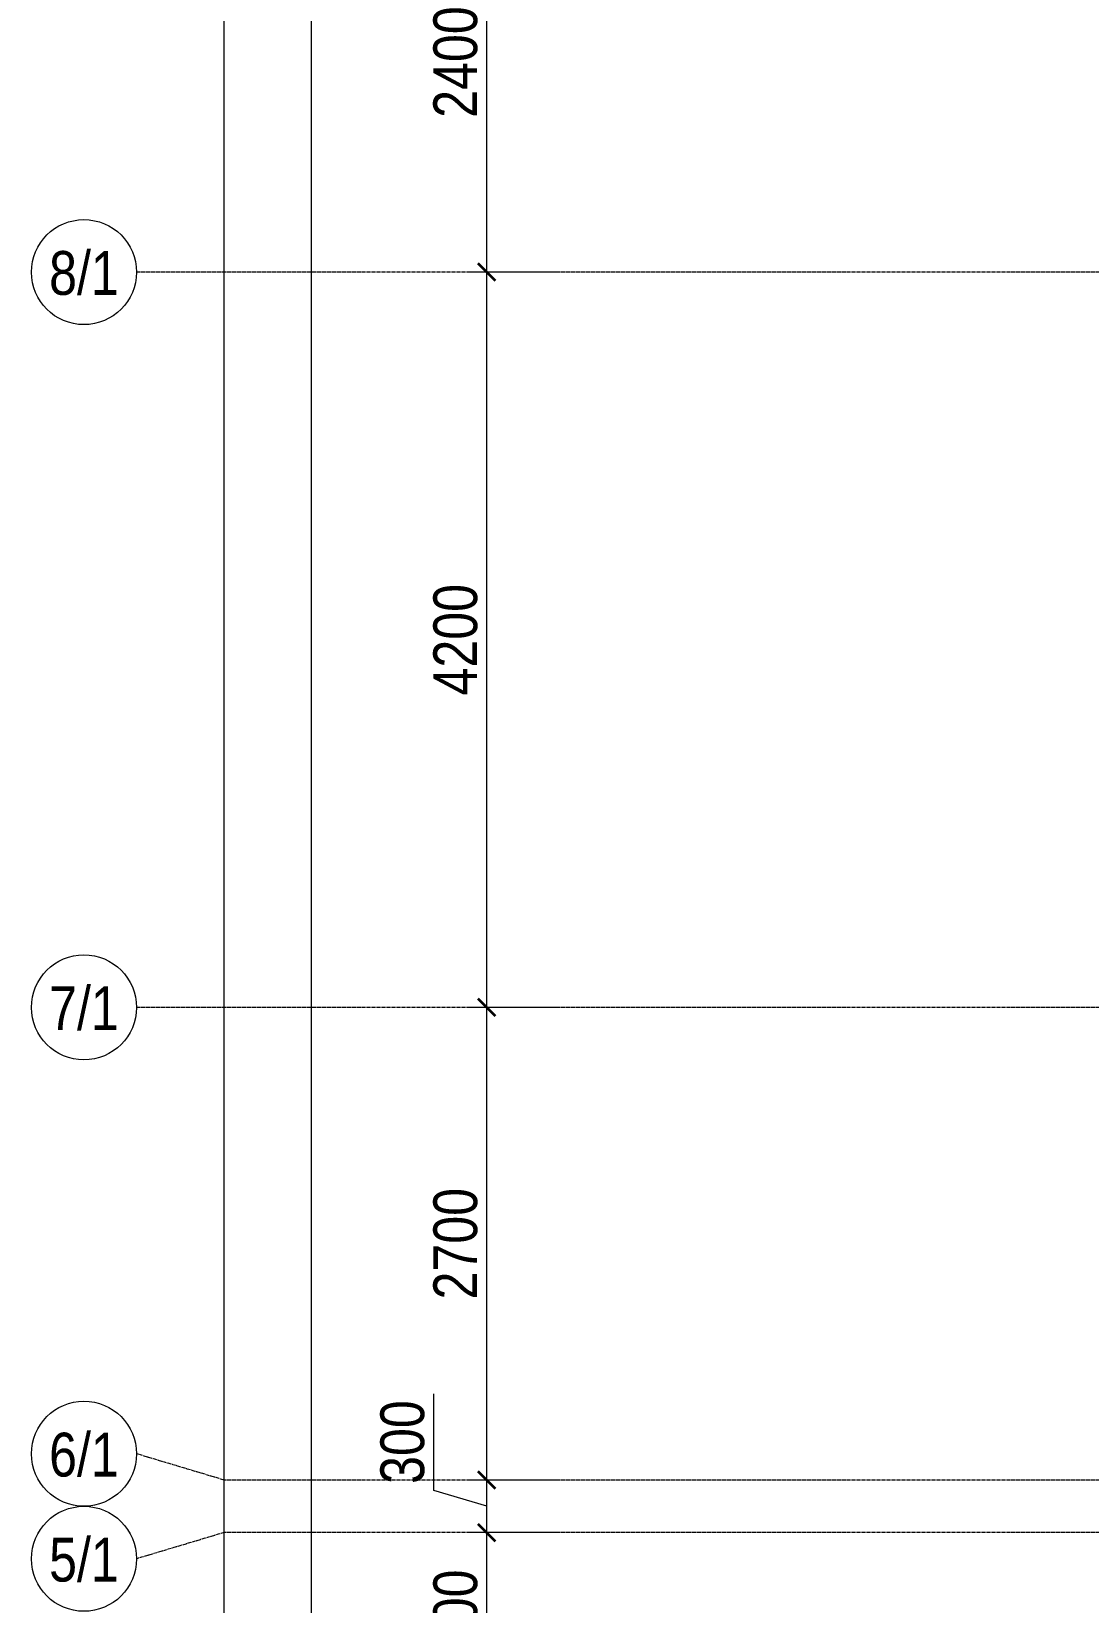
# Model space of a CAD drawing. Header units: millimetres. Extents: x -7155 to 483283, y -227682 to 148426.
# Drawn here: x -6555 to -518, y 26000 to 34975 of the extents above; entities that cross this region are included whole.
import ezdxf
from ezdxf.enums import TextEntityAlignment as Align

# ---------------------------------------------------------------- set-up
doc = ezdxf.new("R2010")
doc.units = ezdxf.units.MM
doc.linetypes.add('CENTER2', pattern=[28.575, 19.05, -3.175, 3.175, -3.175])
doc.layers.get('Defpoints').update_dxf_attribs({"color": 140})
doc.layers.add('АР_Оси_РД_100', color=7, linetype='Continuous', lineweight=0, true_color=0x525252)
doc.layers.add('РД_Оси_100', color=7, linetype='Continuous', lineweight=0, true_color=0x525252)
doc.layers.add('АР_Оси_РД_размер', color=8, linetype='Continuous', lineweight=0)
doc.styles.add('style1', font='ARIALN.TTF')
doc.styles.add('ккк', font='isocpeur.ttf', dxfattribs={"width": 0.85, "oblique": 15})
doc.dimstyles.new('Dim100_ареал', dxfattribs={"dimscale": 100, "dimtxt": 2.5, "dimasz": 1, "dimexe": 1, "dimexo": 1, "dimgap": 0.5, "dimtad": 1, "dimzin": 12, "dimdsep": 46, "dimtxsty": 'style1', "dimblk": 'ARCHTICK', "dimcen": 1, "dimdle": 1, "dimclrd": 256, "dimclre": 256, "dimaunit": 1, "dimadec": 0, "dimazin": 3, "dimtfac": 1, "dimtmove": 1, "dimatfit": 3, "dimldrblk": 'OPEN30', "dimfxl": 4, "dimfxlon": 1, "dimtolj": 1, "dimtzin": 0, "dimlwd": 9, "dimlwe": 9, "dimarcsym": 0})

# ---------------------------------------------------------------- blocks, each defined once
blk = doc.blocks.new('A-iden')
at = {"linetype": 'Continuous', "lineweight": 5}
blk.add_circle((0, -4), 3, dxfattribs=at)
at = {"color": 0, "linetype": 'Continuous', "lineweight": 20, "style": 'ккк', "width": 0.85}
blk.add_attdef('ID', text='', height=4, dxfattribs=at).set_placement((0.314, -3.853), align=Align.MIDDLE_CENTER)
blk = doc.blocks.new('_ArchTick')
at = {"color": 0, "linetype": 'ByBlock', "const_width": 0.15}
blk.add_lwpolyline([(-0.5, -0.5), (0.5, 0.5)], dxfattribs=at)
blk = doc.blocks.new('*D113')
at = {"layer": 'Defpoints', "color": 0, "lineweight": 50, "transparency": 16777216}
for p in [(-5455, 134700), (-2955, 134700), (-2955, 0)]:
    blk.add_point(p, dxfattribs=at)
at = {"layer": 'АР_Оси_РД_размер', "lineweight": 9, "transparency": 16777216}
for p, q in [((-5455, -100), (-5455, 134800)), ((-5055, 134700), (-5555, 134700)), ((-5055, 0), (-5555, 0))]:
    blk.add_line(p, q, dxfattribs=at)
at = {"layer": 'АР_Оси_РД_размер', "lineweight": 9, "transparency": 16777216, "xscale": 100, "yscale": 100, "zscale": 100}
for p, rotation in [((-5455, 134700), 90), ((-5455, 0), 270)]:
    blk.add_blockref('_ArchTick', p, dxfattribs=dict(at, rotation=rotation))
at = {"layer": 'АР_Оси_РД_размер', "color": 0, "transparency": 16777216, "insert": (-5632.6, 67350), "char_height": 250, "attachment_point": 5, "rotation": 90, "style": 'style1'}
blk.add_mtext('\\A1;134700', dxfattribs=at)
blk = doc.blocks.new('_Open30')
at = {"color": 0, "linetype": 'ByBlock', "lineweight": -2}
for p, q in [((-1, 0.268), (0, 0)), ((0, 0), (-1, -0.268)), ((0, 0), (-1, 0))]:
    blk.add_line(p, q, dxfattribs=at)
blk = doc.blocks.new('*D115')
at = {"layer": 'Defpoints', "color": 0, "lineweight": 50, "transparency": 16777216}
for p in [(-3955, 26400), (-2955, 26400), (-2955, 25500)]:
    blk.add_point(p, dxfattribs=at)
at = {"layer": 'АР_Оси_РД_размер', "lineweight": 9, "transparency": 16777216}
for p, q in [((-3955, 25400), (-3955, 26500)), ((-3555, 26400), (-4055, 26400)), ((-3555, 25500), (-4055, 25500))]:
    blk.add_line(p, q, dxfattribs=at)
at = {"layer": 'АР_Оси_РД_размер', "lineweight": 9, "transparency": 16777216, "xscale": 100, "yscale": 100, "zscale": 100}
for p, rotation in [((-3955, 26400), 90), ((-3955, 25500), 270)]:
    blk.add_blockref('_ArchTick', p, dxfattribs=dict(at, rotation=rotation))
at = {"layer": 'АР_Оси_РД_размер', "color": 0, "transparency": 16777216, "insert": (-4132.6, 25950), "char_height": 250, "attachment_point": 5, "rotation": 90, "style": 'style1'}
blk.add_mtext('\\A1;900', dxfattribs=at)
blk = doc.blocks.new('*D116')
at = {"layer": 'Defpoints', "color": 0, "lineweight": 50, "transparency": 16777216}
for p in [(-3955, 26700), (-2955, 26700), (-2955, 26400)]:
    blk.add_point(p, dxfattribs=at)
at = {"layer": 'АР_Оси_РД_размер', "lineweight": 9, "transparency": 16777216}
for p, q in [((-4257.6, 26640.8), (-4257.6, 27193)), ((-3955, 26300), (-3955, 26800)), ((-3555, 26700), (-4055, 26700)), ((-3955, 26550), (-4257.6, 26640.8)), ((-3555, 26400), (-4055, 26400))]:
    blk.add_line(p, q, dxfattribs=at)
at = {"layer": 'АР_Оси_РД_размер', "lineweight": 9, "transparency": 16777216, "xscale": 100, "yscale": 100, "zscale": 100}
for p, rotation in [((-3955, 26700), 90), ((-3955, 26400), 270)]:
    blk.add_blockref('_ArchTick', p, dxfattribs=dict(at, rotation=rotation))
at = {"layer": 'АР_Оси_РД_размер', "color": 0, "transparency": 16777216, "insert": (-4435.2, 26916.9), "char_height": 250, "attachment_point": 5, "rotation": 90, "style": 'style1'}
blk.add_mtext('\\A1;300', dxfattribs=at)
blk = doc.blocks.new('*D117')
at = {"layer": 'Defpoints', "color": 0, "lineweight": 50, "transparency": 16777216}
for p in [(-3955, 29400), (-2955, 29400), (-2955, 26700)]:
    blk.add_point(p, dxfattribs=at)
at = {"layer": 'АР_Оси_РД_размер', "lineweight": 9, "transparency": 16777216}
for p, q in [((-3955, 26600), (-3955, 29500)), ((-3555, 29400), (-4055, 29400)), ((-3555, 26700), (-4055, 26700))]:
    blk.add_line(p, q, dxfattribs=at)
at = {"layer": 'АР_Оси_РД_размер', "lineweight": 9, "transparency": 16777216, "xscale": 100, "yscale": 100, "zscale": 100}
for p, rotation in [((-3955, 29400), 90), ((-3955, 26700), 270)]:
    blk.add_blockref('_ArchTick', p, dxfattribs=dict(at, rotation=rotation))
at = {"layer": 'АР_Оси_РД_размер', "color": 0, "transparency": 16777216, "insert": (-4132.6, 28050), "char_height": 250, "attachment_point": 5, "rotation": 90, "style": 'style1'}
blk.add_mtext('\\A1;2700', dxfattribs=at)
blk = doc.blocks.new('*D118')
at = {"layer": 'Defpoints', "color": 0, "lineweight": 50, "transparency": 16777216}
for p in [(-3955, 33600), (-2955, 33600), (-2955, 29400)]:
    blk.add_point(p, dxfattribs=at)
at = {"layer": 'АР_Оси_РД_размер', "lineweight": 9, "transparency": 16777216}
for p, q in [((-3955, 29300), (-3955, 33700)), ((-3555, 33600), (-4055, 33600)), ((-3555, 29400), (-4055, 29400))]:
    blk.add_line(p, q, dxfattribs=at)
at = {"layer": 'АР_Оси_РД_размер', "lineweight": 9, "transparency": 16777216, "xscale": 100, "yscale": 100, "zscale": 100}
for p, rotation in [((-3955, 33600), 90), ((-3955, 29400), 270)]:
    blk.add_blockref('_ArchTick', p, dxfattribs=dict(at, rotation=rotation))
at = {"layer": 'АР_Оси_РД_размер', "color": 0, "transparency": 16777216, "insert": (-4132.6, 31500), "char_height": 250, "attachment_point": 5, "rotation": 90, "style": 'style1'}
blk.add_mtext('\\A1;4200', dxfattribs=at)
blk = doc.blocks.new('*D119')
at = {"layer": 'Defpoints', "color": 0, "lineweight": 50, "transparency": 16777216}
for p in [(-3955, 36000), (-2955, 36000), (-2955, 33600)]:
    blk.add_point(p, dxfattribs=at)
at = {"layer": 'АР_Оси_РД_размер', "lineweight": 9, "transparency": 16777216}
for p, q in [((-3955, 33500), (-3955, 36100)), ((-3555, 36000), (-4055, 36000)), ((-3555, 33600), (-4055, 33600))]:
    blk.add_line(p, q, dxfattribs=at)
at = {"layer": 'АР_Оси_РД_размер', "lineweight": 9, "transparency": 16777216, "xscale": 100, "yscale": 100, "zscale": 100}
for p, rotation in [((-3955, 36000), 90), ((-3955, 33600), 270)]:
    blk.add_blockref('_ArchTick', p, dxfattribs=dict(at, rotation=rotation))
at = {"layer": 'АР_Оси_РД_размер', "color": 0, "transparency": 16777216, "insert": (-4132.6, 34800), "char_height": 250, "attachment_point": 5, "rotation": 90, "style": 'style1'}
blk.add_mtext('\\A1;2400', dxfattribs=at)
blk = doc.blocks.new('*D157')
at = {"layer": 'Defpoints', "color": 0, "lineweight": 50, "transparency": 16777216}
for p in [(-4955, 63900), (-2955, 63900), (-2955, 13500)]:
    blk.add_point(p, dxfattribs=at)
at = {"layer": 'АР_Оси_РД_размер', "lineweight": 9, "transparency": 16777216}
for p, q in [((-4955, 13400), (-4955, 64000)), ((-4555, 63900), (-5055, 63900)), ((-4555, 13500), (-5055, 13500))]:
    blk.add_line(p, q, dxfattribs=at)
at = {"layer": 'АР_Оси_РД_размер', "lineweight": 9, "transparency": 16777216, "xscale": 100, "yscale": 100, "zscale": 100}
for p, rotation in [((-4955, 63900), 90), ((-4955, 13500), 270)]:
    blk.add_blockref('_ArchTick', p, dxfattribs=dict(at, rotation=rotation))
at = {"layer": 'АР_Оси_РД_размер', "color": 0, "transparency": 16777216, "insert": (-5132.6, 38700), "char_height": 250, "attachment_point": 5, "rotation": 90, "style": 'style1'}
blk.add_mtext('\\A1;50400', dxfattribs=at)
blk = doc.blocks.new('СОШ_2200_АР_ОСИ_М100_28.05.24')
at = {"layer": 'АР_Оси_РД_100', "linetype": 'CENTER2'}
for p, q in [((29555, 33600), (-5954.958, 33600)), ((29555, 29400), (-5954.958, 29400))]:
    blk.add_line(p, q, dxfattribs=at)
for points in [[(29555, 26700), (-5454.958, 26700), (-5954.958, 26850)], [(29555, 26400), (-5454.958, 26400), (-5954.958, 26250)]]:
    blk.add_lwpolyline(points, dxfattribs=at)
at = {"layer": 'АР_Оси_РД_100'}
ref = blk.add_blockref('A-iden', (-6254.958, 34000), dxfattribs=dict(at, xscale=100, yscale=100, zscale=100))
ref.add_attrib('ID', '8/1', dxfattribs={"layer": '0', "linetype": 'Continuous', "height": 250, "style": 'style1'}).set_placement((-6254.958, 33600), align=Align.MIDDLE)
ref = blk.add_blockref('A-iden', (-6254.958, 29800), dxfattribs=dict(at, xscale=100, yscale=100, zscale=100))
ref.add_attrib('ID', '7/1', dxfattribs={"layer": '0', "linetype": 'Continuous', "height": 250, "style": 'style1'}).set_placement((-6254.958, 29400), align=Align.MIDDLE)
ref = blk.add_blockref('A-iden', (-6254.958, 27250), dxfattribs=dict(at, xscale=100, yscale=100, zscale=100))
ref.add_attrib('ID', '6/1', dxfattribs={"layer": '0', "linetype": 'Continuous', "height": 250, "style": 'style1'}).set_placement((-6254.958, 26850), align=Align.MIDDLE)
ref = blk.add_blockref('A-iden', (-6254.957, 26650), dxfattribs=dict(at, xscale=100, yscale=100, zscale=100))
ref.add_attrib('ID', '5/1', dxfattribs={"layer": '0', "linetype": 'Continuous', "height": 250, "style": 'style1'}).set_placement((-6254.957, 26250), align=Align.MIDDLE)
at = {"layer": 'АР_Оси_РД_размер'}
for base, p1, p2, picture, middle in [((-5454.958, 134700), (-2954.958, 0), (-2954.958, 134700), '*D113', (-5632.601, 67350)), ((-4954.958, 63900), (-2954.958, 13500), (-2954.958, 63900), '*D157', (-5132.601, 38700)), ((-3954.958, 36000), (-2954.958, 33600), (-2954.958, 36000), '*D119', (-4132.601, 34800)), ((-3954.958, 33600), (-2954.958, 29400), (-2954.958, 33600), '*D118', (-4132.601, 31500)), ((-3954.958, 29400), (-2954.958, 26700), (-2954.958, 29400), '*D117', (-4132.601, 28050)), ((-3954.958, 26700), (-2954.958, 26400), (-2954.958, 26700), '*D116', (-4435.244, 26690.793)), ((-3954.958, 26400), (-2954.958, 25500), (-2954.958, 26400), '*D115', (-4132.601, 25950))]:
    dim = blk.add_linear_dim(base=base, p1=p1, p2=p2, angle=90, dimstyle='Dim100_ареал', dxfattribs=at)
    dim.commit()
    dim.dimension.update_dxf_attribs({"geometry": picture, "text_midpoint": middle})

msp = doc.modelspace()

# ---------------------------------------------------------------- block references
at = {"layer": 'РД_Оси_100'}
msp.add_blockref('СОШ_2200_АР_ОСИ_М100_28.05.24', (0, 0), dxfattribs=at)

doc.saveas('drawing.dxf')
